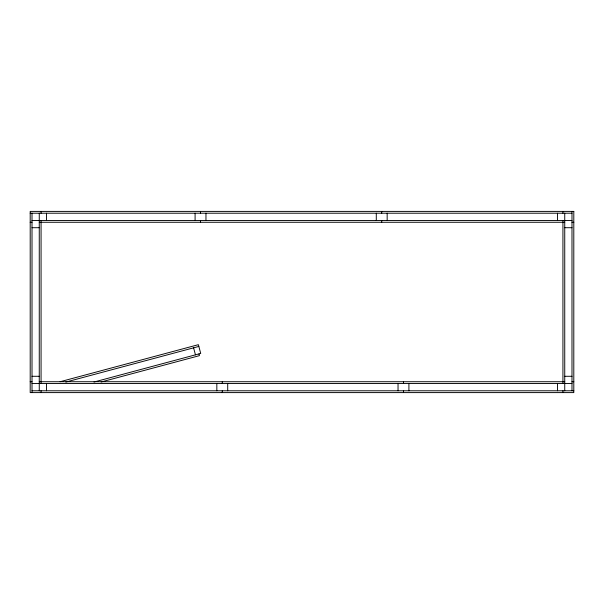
<?xml version="1.0" encoding="UTF-8"?>
<svg xmlns="http://www.w3.org/2000/svg" width="604" height="604" viewBox="0 0 604 604"><rect width="100%" height="100%" fill="white"/><g stroke="black" fill="none" stroke-linecap="round" stroke-linejoin="round"><path stroke-width="0.91" d="M60.098 381.728L198.369 344.68L200.717 353.431L93.975 382.03M65.821 382.068L198.837 346.432M101.087 382L199.433 355.65L198.965 353.899M30.2 213.212L571.988 213.212M32.012 220.46L571.988 220.46M30.2 222.272L32.012 222.272M39.26 222.272L564.74 222.272M571.988 222.272L573.8 222.272M32.012 227.708L39.26 227.708M564.74 227.708L571.988 227.708M32.012 376.292L39.26 376.292M564.74 376.292L571.988 376.292M30.2 381.728L32.012 381.728M39.26 381.728L564.74 381.728M571.988 381.728L573.8 381.728M32.012 383.54L571.988 383.54M32.012 390.788L573.8 390.788M193.59 347.836L195.462 354.835M571.988 211.4L571.988 390.788M564.74 213.212L564.74 390.788M562.928 211.4L562.928 213.212M562.928 220.46L562.928 383.54M562.928 390.788L562.928 392.6M557.492 213.212L557.492 220.46M557.492 383.54L557.492 390.788M408.908 383.54L408.908 390.788M403.472 381.728L403.472 383.54M403.472 390.788L403.472 392.6M398.036 383.54L398.036 390.788M387.164 213.212L387.164 220.46M381.728 211.4L381.728 213.212M381.728 220.46L381.728 222.272M376.292 213.212L376.292 220.46M227.708 383.54L227.708 390.788M222.272 381.728L222.272 383.54M222.272 390.788L222.272 392.6M216.836 383.54L216.836 390.788M205.964 213.212L205.964 220.46M200.528 211.4L200.528 213.212M200.528 220.46L200.528 222.272M195.092 213.212L195.092 220.46M46.508 213.212L46.508 220.46M46.508 383.54L46.508 390.788M41.072 211.4L41.072 213.212M41.072 220.46L41.072 383.54M41.072 390.788L41.072 392.6M39.26 213.212L39.26 390.788M32.012 213.212L32.012 392.6M573.8 211.4L30.2 211.4L30.2 392.6L573.8 392.6L573.8 211.4"/></g></svg>
